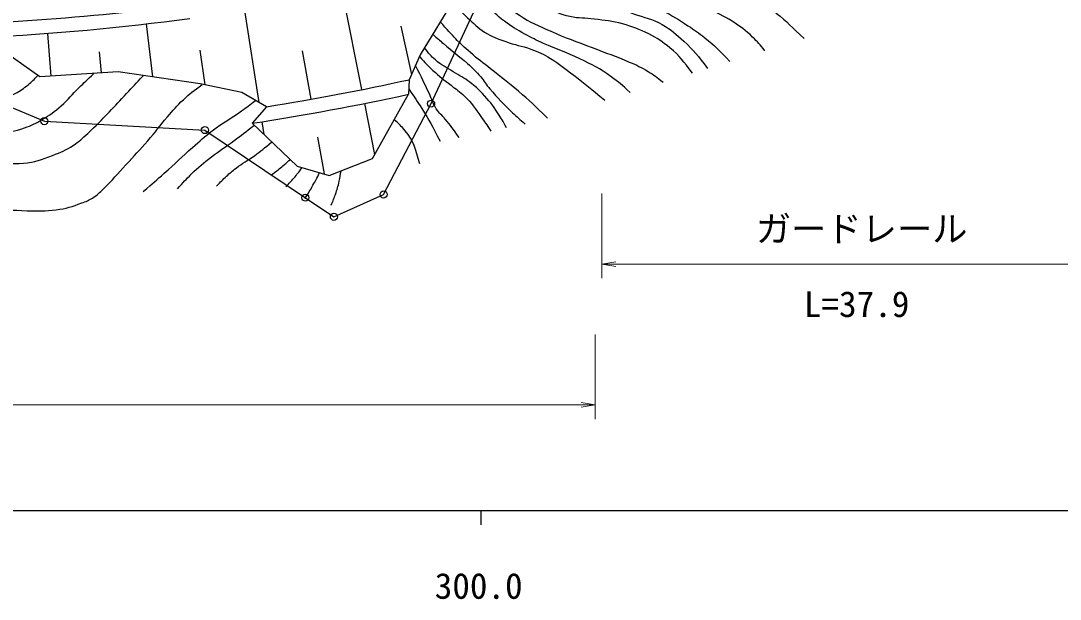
# Model space of a CAD drawing. Units: millimetres, scale not verified. Extents: x 40000 to 680000, y 20000 to 380000.
# Drawn here: x 335376 to 409078, y 198715 to 239764 of the extents above; entities that cross this region are included whole.
import ezdxf
from ezdxf.enums import TextEntityAlignment as Align

# ---------------------------------------------------------------- set-up
doc = ezdxf.new("R2010")
doc.units = ezdxf.units.MM
doc.header["$LTSCALE"] = 1000
for name, color, linetype, lineweight in [('M-BGD', 7, 'Continuous', 25), ('M-BMK-ROW', 30, 'Continuous', 25), ('M-STR-HTXT', 7, 'Continuous', 13), ('M-TTL-BAND', 7, 'Continuous', 25)]:
    doc.layers.add(name, color=color, linetype=linetype, lineweight=lineweight)
doc.styles.add('ＭＳ ゴシック', font='')
doc.styles.get('ＭＳ ゴシック').set_extended_font_data('MS Gothic')

# ---------------------------------------------------------------- blocks, each defined once
blk = doc.blocks.new('open_arrow')
at = {"color": 0, "linetype": 'Continuous', "lineweight": -2}
blk.add_lwpolyline([(7.5, 1.25), (0, 0), (7.5, -1.25)], dxfattribs=at)

msp = doc.modelspace()

# ---------------------------------------------------------------- linework, layer by layer
at = {"layer": 'M-BGD'}
for p, q in [((367698, 243923), (363701, 237347)), ((358171, 241739), (359544, 234875)), ((351231, 240498), (352261, 233974)), ((344272, 239543), (344710, 235779)), ((337276, 238872), (337506, 235833)), ((362320, 239374), (363076, 235956)), ((336734, 235784), (332770, 238591)), ((340930, 237554), (341073, 236061)), ((348079, 237688), (348419, 235211)), ((355318, 237637), (355934, 234191)), ((363701, 237347), (362907, 235581)), ((342284, 236138), (336734, 235784)), ((348085, 235279), (342284, 236138)), ((351046, 234682), (348085, 235279)), ((362907, 235581), (362870, 234549)), ((352801, 233660), (351046, 234682)), ((360305, 229997), (362870, 234549)), ((352801, 233660), (351791, 232488)), ((359740, 233894), (360463, 230277)), ((351791, 232488), (354985, 229456)), ((352479, 232596), (352620, 231701)), ((356413, 231515), (356881, 228897)), ((357236, 228792), (360305, 229997)), ((354985, 229456), (357236, 228792))]:
    msp.add_line(p, q, dxfattribs=at)
for radius, start, end in [(172000, 270.51473, 277.67673), (173000, 272.82313, 277.67673), (180000, 279.12703, 282.40183), (181000, 278.75233, 282.32033)]:
    msp.add_arc((324249, 411381), radius, start, end, dxfattribs=at)
for points, knots in [([(373165, 252459), (373667, 251885), (373817, 251695), (374181, 251165), (374665, 250461), (374833, 250002), (375232, 249247), (375811, 248152), (376088, 247514), (376665, 246417), (376970, 245838), (377084, 245476), (377468, 244945), (377786, 244505), (378025, 244298), (378453, 243964), (378941, 243583), (379216, 243342), (379792, 243117), (380294, 242921), (380605, 242898), (381134, 242796), (381934, 242642), (382387, 242578), (383194, 242468), (383773, 242389), (384102, 242381), (384678, 242288), (385441, 242165), (385874, 242091), (386608, 241849), (387047, 241704), (387279, 241575), (387670, 241328), (388208, 240988), (388456, 240721), (388945, 240314), (389752, 239641), (390002, 239383), (390925, 238494)], [0, 0, 0, 0, 1, 1, 1, 2, 2, 2, 3, 3, 3, 4, 4, 4, 5, 5, 5, 6, 6, 6, 7, 7, 7, 8, 8, 8, 9, 9, 9, 10, 10, 10, 11, 11, 11, 12, 12, 12, 13, 13, 13, 13]), ([(388139, 237632), (387765, 238103), (387634, 238249), (387268, 238605), (386754, 239107), (386412, 239335), (385809, 239725), (385181, 240131), (384785, 240287), (384107, 240602), (383440, 240912), (383067, 241092), (382374, 241339), (381440, 241672), (380873, 241725), (379940, 242062), (379147, 242348), (378667, 242455), (377952, 242900), (377517, 243172), (377325, 243402), (376968, 243770), (376510, 244242), (376320, 244567), (375920, 245090), (375509, 245627), (375295, 245940), (374887, 246480), (374410, 247113), (374156, 247478), (373650, 248088), (372840, 249064), (372496, 249363), (371396, 250425)], [0, 0, 0, 0, 1, 1, 1, 2, 2, 2, 3, 3, 3, 4, 4, 4, 5, 5, 5, 6, 6, 6, 7, 7, 7, 8, 8, 8, 9, 9, 9, 10, 10, 10, 11, 11, 11, 11]), ([(369790, 248581), (370348, 248240), (370502, 248136), (370945, 247830), (371676, 247325), (372102, 247052), (372736, 246430), (373437, 245743), (373698, 245238), (374332, 244488), (374757, 243986), (374943, 243652), (375435, 243215), (376012, 242701), (376380, 242456), (377055, 242081), (377864, 241632), (378373, 241492), (379228, 241137), (379868, 240871), (380249, 240774), (380876, 240477), (381617, 240126), (381992, 239850), (382684, 239410), (383170, 239101), (383433, 238913), (383887, 238558), (384641, 237969), (384870, 237692), (385657, 236865)], [0, 0, 0, 0, 1, 1, 1, 2, 2, 2, 3, 3, 3, 4, 4, 4, 5, 5, 5, 6, 6, 6, 7, 7, 7, 8, 8, 8, 9, 9, 9, 10, 10, 10, 10]), ([(368184, 246735), (369012, 245909), (369265, 245661), (370021, 245046), (370825, 244393), (371320, 244082), (372187, 243515), (373524, 242640), (374240, 242078), (375682, 241390), (376855, 240831), (377594, 240717), (378813, 240267), (379613, 239971), (380114, 239915), (380857, 239494), (381517, 239121), (381830, 238816), (382392, 238307), (383134, 237636), (383357, 237308), (384070, 236374)], [0, 0, 0, 0, 1, 1, 1, 2, 2, 2, 3, 3, 3, 4, 4, 4, 5, 5, 5, 6, 6, 6, 7, 7, 7, 7]), ([(382995, 236041), (382347, 236909), (382129, 237246), (381402, 237840), (380859, 238285), (380530, 238517), (379902, 238832), (379209, 239180), (378794, 239335), (378045, 239539), (377281, 239746), (376832, 239775), (376047, 239882), (375375, 239974), (374980, 239909), (374319, 240061), (373600, 240228), (373212, 240409), (372563, 240760), (372005, 241061), (371752, 241329), (371275, 241745), (370536, 242389), (370173, 242805), (369492, 243509), (368672, 244357), (368416, 244655), (367458, 245742)], [0, 0, 0, 0, 1, 1, 1, 2, 2, 2, 3, 3, 3, 4, 4, 4, 5, 5, 5, 6, 6, 6, 7, 7, 7, 8, 8, 8, 9, 9, 9, 9]), ([(367535, 243654), (367998, 242895), (368173, 242652), (368657, 242067), (369359, 241219), (369812, 240764), (370731, 240158), (371533, 239630), (372044, 239432), (372920, 239040), (374061, 238529), (374731, 238316), (375894, 237858), (376921, 237455), (377519, 237286), (378526, 236836), (379058, 236599), (379364, 236477), (379860, 236172), (380298, 235902), (380452, 235784), (380929, 235402)], [0, 0, 0, 0, 1, 1, 1, 2, 2, 2, 3, 3, 3, 4, 4, 4, 5, 5, 5, 6, 6, 6, 7, 7, 7, 7]), ([(378584, 234677), (377991, 235228), (377789, 235392), (377237, 235795), (376428, 236386), (375910, 236627), (375010, 237069), (374029, 237550), (373427, 237701), (372434, 238157), (371912, 238397), (371623, 238541), (371120, 238820), (370533, 239146), (370199, 239330), (369664, 239737), (369124, 240150), (368846, 240418), (368382, 240914), (367989, 241334), (367787, 241586), (367440, 242044), (367246, 242298), (367181, 242384), (366958, 242705)], [0, 0, 0, 0, 1, 1, 1, 2, 2, 2, 3, 3, 3, 4, 4, 4, 5, 5, 5, 6, 6, 6, 7, 7, 7, 8, 8, 8, 8]), ([(365968, 241076), (366472, 240541), (366616, 240388), (367061, 239978), (367513, 239559), (367746, 239291), (368265, 238959), (368805, 238613), (369158, 238503), (369760, 238281), (370440, 238030), (370861, 238006), (371541, 237753), (372102, 237544), (372411, 237402), (372926, 237095), (373611, 236686), (373944, 236378), (374582, 235898), (375464, 235232), (375742, 234990), (376781, 234119)], [0, 0, 0, 0, 1, 1, 1, 2, 2, 2, 3, 3, 3, 4, 4, 4, 5, 5, 5, 6, 6, 6, 7, 7, 7, 7]), ([(372720, 232863), (371766, 233792), (371501, 234054), (370672, 234764), (369917, 235411), (369459, 235731), (368683, 236353), (368125, 236800), (367796, 237031), (367256, 237501), (366356, 238283), (366085, 238620), (365121, 239684)], [0, 0, 0, 0, 1, 1, 1, 2, 2, 2, 3, 3, 3, 4, 4, 4, 4]), ([(364587, 238804), (364949, 238480), (365045, 238398), (365343, 238141), (365994, 237578), (366404, 237315), (367043, 236738), (367433, 236385), (367642, 236176), (367989, 235780), (368261, 235469), (368358, 235250), (368630, 234939), (369233, 234249), (369578, 233866), (370245, 233239), (370590, 232915), (370708, 232803), (371146, 232429)], [0, 0, 0, 0, 1, 1, 1, 2, 2, 2, 3, 3, 3, 4, 4, 4, 5, 5, 5, 6, 6, 6, 6]), ([(329699, 238024), (329888, 237509), (329943, 237355), (330059, 236915), (330178, 236462), (330156, 236186), (330295, 235738), (330417, 235343), (330419, 235070), (330687, 234756), (331087, 234285), (331386, 233996), (331988, 233857), (332473, 233745), (332780, 233747), (333262, 233870), (333968, 234050), (334337, 234257), (334976, 234609), (335357, 234819), (335566, 234952), (335902, 235229), (336189, 235464), (336289, 235565), (336591, 235885)], [0, 0, 0, 0, 1, 1, 1, 2, 2, 2, 3, 3, 3, 4, 4, 4, 5, 5, 5, 6, 6, 6, 7, 7, 7, 8, 8, 8, 8]), ([(369827, 232164), (369553, 232667), (369463, 232814), (369200, 233212), (368821, 233784), (368591, 234100), (368116, 234595), (367793, 234932), (367602, 235116), (367228, 235396), (366789, 235725), (366504, 235852), (366043, 236150), (365545, 236471), (365212, 236582), (364773, 236981), (364439, 237285), (364317, 237427), (364003, 237843)], [0, 0, 0, 0, 1, 1, 1, 2, 2, 2, 3, 3, 3, 4, 4, 4, 5, 5, 5, 6, 6, 6, 6]), ([(366457, 231487), (366005, 232115), (365885, 232296), (365478, 232782), (365235, 233073), (365044, 233194), (364838, 233512), (364581, 233911), (364531, 234187), (364330, 234617), (363965, 235394), (363837, 235639), (363361, 236591)], [0, 0, 0, 0, 1, 1, 1, 2, 2, 2, 3, 3, 3, 4, 4, 4, 4]), ([(363644, 237220), (364077, 236741), (364209, 236601), (364602, 236236), (365075, 235795), (365383, 235597), (365885, 235190), (366260, 234886), (366498, 234748), (366845, 234414), (367368, 233911), (367582, 233552), (368005, 232963), (368287, 232570), (368382, 232434), (368700, 231938)], [0, 0, 0, 0, 1, 1, 1, 2, 2, 2, 3, 3, 3, 4, 4, 4, 5, 5, 5, 5]), ([(318547, 233041), (320003, 232580), (320434, 232415), (321681, 232178), (322428, 232035), (322860, 232038), (323605, 231886), (324880, 231626), (325560, 231335), (326822, 231019), (328228, 230667), (329017, 230468), (330440, 230194), (331586, 229974), (332233, 229862), (333394, 229746), (334235, 229662), (334714, 229589), (335557, 229658), (336395, 229727), (336847, 229922), (337636, 230210), (338232, 230428), (338564, 230577), (339095, 230924), (339530, 231208), (339736, 231422), (340119, 231772), (340736, 232335), (341061, 232673), (341642, 233274), (342134, 233783), (342394, 234084), (342877, 234601), (343342, 235099), (343488, 235254), (344068, 235874)], [0, 0, 0, 0, 1, 1, 1, 2, 2, 2, 3, 3, 3, 4, 4, 4, 5, 5, 5, 6, 6, 6, 7, 7, 7, 8, 8, 8, 9, 9, 9, 10, 10, 10, 11, 11, 11, 12, 12, 12, 12]), ([(322209, 234248), (323844, 233766), (324262, 233642), (325573, 233239), (326961, 232813), (327714, 232494), (329118, 232123), (330130, 231855), (330697, 231658), (331741, 231577), (332521, 231516), (332963, 231631), (333739, 231738), (334495, 231843), (334925, 231917), (335646, 232168), (336155, 232344), (336435, 232472), (336896, 232749), (337454, 233084), (337749, 233307), (338241, 233733), (338770, 234190), (338998, 234519), (339497, 235008), (339909, 235412), (340044, 235541), (340563, 236028)], [0, 0, 0, 0, 1, 1, 1, 2, 2, 2, 3, 3, 3, 4, 4, 4, 5, 5, 5, 6, 6, 6, 7, 7, 7, 8, 8, 8, 9, 9, 9, 9]), ([(316476, 232359), (317395, 232011), (317631, 231917), (318368, 231627), (319916, 231018), (320758, 230614), (322305, 230004), (323775, 229425), (324586, 229062), (326084, 228559), (327657, 228030), (328556, 227788), (330153, 227338), (331315, 227010), (331957, 226782), (333142, 226551), (334175, 226350), (334772, 226326), (335824, 226286), (336631, 226255), (337087, 226259), (337889, 226351), (338615, 226435), (339010, 226586), (339697, 226834), (340009, 226946), (340190, 227008), (340470, 227185), (340805, 227397), (340955, 227570), (341242, 227842), (341904, 228471), (342218, 228878), (342836, 229550), (343441, 230209), (343790, 230570), (344378, 231245), (344940, 231891), (345208, 232291), (345771, 232936), (346199, 233426), (346429, 233714), (346903, 234160), (347395, 234622), (347597, 234769), (348246, 235246)], [0, 0, 0, 0, 1, 1, 1, 2, 2, 2, 3, 3, 3, 4, 4, 4, 5, 5, 5, 6, 6, 6, 7, 7, 7, 8, 8, 8, 9, 9, 9, 10, 10, 10, 11, 11, 11, 12, 12, 12, 13, 13, 13, 14, 14, 14, 15, 15, 15, 15]), ([(362884, 234925), (363339, 234273), (363460, 234086), (363807, 233535), (364361, 232655), (364517, 232335), (365113, 231217)], [0, 0, 0, 0, 1, 1, 1, 2, 2, 2, 2]), ([(344058, 227649), (344783, 228268), (344969, 228431), (345546, 228941), (346345, 229647), (346765, 230073), (347563, 230780), (348095, 231251), (348390, 231520), (348948, 231958), (349723, 232567), (350245, 232785), (351038, 233370), (351426, 233655), (351556, 233750), (352019, 234116)], [0, 0, 0, 0, 1, 1, 1, 2, 2, 2, 3, 3, 3, 4, 4, 4, 5, 5, 5, 5]), ([(346479, 227826), (346929, 228338), (347065, 228483), (347468, 228877), (347995, 229393), (348318, 229655), (348898, 230110), (349506, 230586), (349886, 230800), (350505, 231263), (351066, 231682), (351246, 231824), (351924, 232362)], [0, 0, 0, 0, 1, 1, 1, 2, 2, 2, 3, 3, 3, 4, 4, 4, 4]), ([(363669, 229616), (363332, 230690), (363268, 231195), (362622, 231963), (362347, 232289), (362223, 232437), (361847, 232733)], [0, 0, 0, 0, 1, 1, 1, 2, 2, 2, 2]), ([(349259, 228030), (349584, 228373), (349675, 228472), (349962, 228734), (350217, 228968), (350362, 229099), (350637, 229308), (351125, 229681), (351443, 229827), (351940, 230188), (352440, 230551), (352603, 230684), (353189, 231161)], [0, 0, 0, 0, 1, 1, 1, 2, 2, 2, 3, 3, 3, 4, 4, 4, 4]), ([(353131, 228808), (353498, 229092), (353596, 229167), (353886, 229407), (354125, 229606), (354202, 229672), (354491, 229925)], [0, 0, 0, 0, 1, 1, 1, 2, 2, 2, 2]), ([(354159, 227970), (354442, 228262), (354522, 228346), (354739, 228601), (354981, 228885), (355056, 228990), (355325, 229356)], [0, 0, 0, 0, 1, 1, 1, 2, 2, 2, 2]), ([(355515, 227149), (355802, 227589), (355883, 227712), (356095, 228087), (356291, 228433), (356351, 228555), (356565, 228990)], [0, 0, 0, 0, 1, 1, 1, 2, 2, 2, 2]), ([(357378, 226669), (357537, 227026), (357581, 227132), (357688, 227438), (357815, 227800), (357874, 228008), (357955, 228384), (358016, 228671), (358034, 228773), (358082, 229124)], [0, 0, 0, 0, 1, 1, 1, 2, 2, 2, 3, 3, 3, 3])]:
    msp.add_open_spline(points, degree=3, knots=knots, dxfattribs=at)
at = {"layer": 'M-BMK-ROW'}
for p, q in [((364472, 233882), (368777, 243169)), ((331349, 235025), (337048, 232639)), ((361104, 227437), (364472, 233882)), ((337048, 232639), (348428, 232004)), ((348428, 232004), (355558, 227209)), ((355558, 227209), (357576, 225852)), ((357576, 225852), (361104, 227437))]:
    msp.add_line(p, q, dxfattribs=at)
for centre in [(364472, 233882), (337048, 232639), (348428, 232004), (355558, 227209), (361104, 227437), (357576, 225852)]:
    msp.add_circle(centre, 250, dxfattribs=at)
at = {"layer": 'M-STR-HTXT'}
for p, q in [((376566, 227500), (376566, 221500)), ((376566, 222500), (412478, 222500)), ((376108, 217500), (376108, 211500)), ((150929, 212500), (376108, 212500))]:
    msp.add_line(p, q, dxfattribs=at)
at = {"layer": 'M-TTL-BAND'}
for p, q in [((40000, 205000), (579000, 205000)), ((368000, 205000), (368000, 204000))]:
    msp.add_line(p, q, dxfattribs=at)

# ---------------------------------------------------------------- block references
at = {"layer": 'M-STR-HTXT', "xscale": 133, "yscale": 133}
msp.add_blockref('open_arrow', (376566, 222500), dxfattribs=at)
at = {"layer": 'M-STR-HTXT', "xscale": 133, "yscale": 133, "rotation": 180}
msp.add_blockref('open_arrow', (376108, 212500), dxfattribs=at)

# ---------------------------------------------------------------- texts
at = {"layer": 'M-STR-HTXT', "style": 'ＭＳ ゴシック'}
msp.add_text('ガードレール', height=1833, dxfattribs=at).set_placement((395000, 225000), align=Align.MIDDLE_CENTER)
msp.add_text('L=37.9', height=1833, dxfattribs=at).set_placement((394644, 218191), align=Align.BOTTOM_CENTER)
at = {"layer": 'M-TTL-BAND', "style": 'ＭＳ ゴシック'}
msp.add_text('300.0', height=1833, dxfattribs=at).set_placement((367844, 198195), align=Align.BOTTOM_CENTER)

doc.saveas('drawing.dxf')
